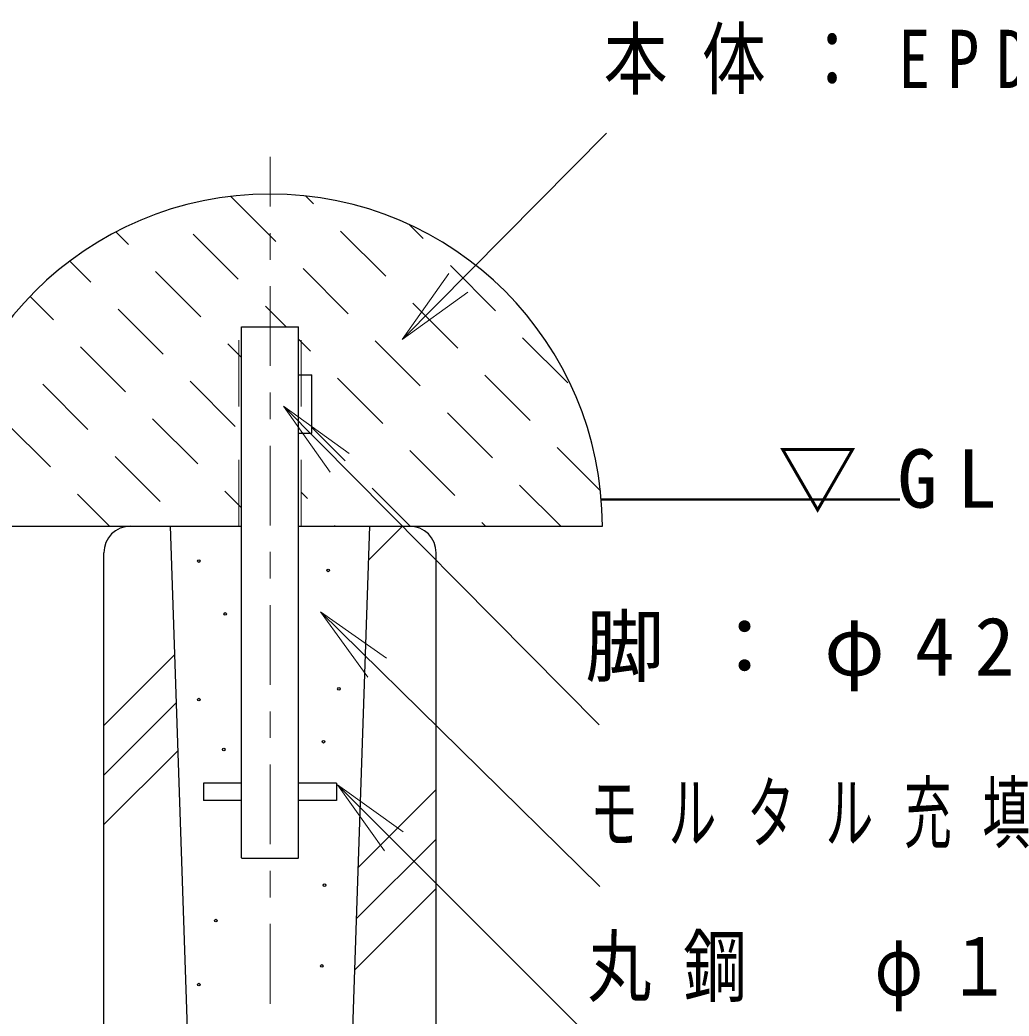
# Model space of a CAD drawing. Units: millimetres on the paper. Extents: x -805 to -334, y -297 to 267.
# Drawn here: x -489.9 to -452.69, y -210.73 to -173.25 of the extents above; entities that cross this region are included whole.
import ezdxf

# ---------------------------------------------------------------- set-up
doc = ezdxf.new("R2010")
doc.units = ezdxf.units.MM
doc.linetypes.add('USER1', pattern=[4.5, 2.5, -2])
doc.linetypes.add('USER2', pattern=[6, 3, -1, 1, -1])
doc.layers.add('1_20', color=7, linetype='Continuous', lineweight=13)
doc.styles.add('ＭＳ ゴシック', font='')
doc.styles.get('ＭＳ ゴシック').set_extended_font_data('MS Gothic')

# ---------------------------------------------------------------- blocks, each defined once
blk = doc.blocks.new('open_arrow')
at = {"color": 0, "linetype": 'Continuous', "lineweight": -2}
blk.add_lwpolyline([(7.5, 1.25), (0, 0), (7.5, -1.25)], dxfattribs=at)

msp = doc.modelspace()

# ---------------------------------------------------------------- linework, layer by layer
at = {"layer": '1_20'}
for p, q in [((-475.515, -185.269), (-467.828, -177.507)), ((-480.267, -181.585), (-481.964, -179.888)), ((-478.853, -180.171), (-479.155, -179.868)), ((-474.723, -181.472), (-475.244, -180.951)), ((-485.81, -181.698), (-486.286, -181.222)), ((-481.681, -182.999), (-483.378, -181.302)), ((-476.137, -182.886), (-477.834, -181.189)), ((-487.225, -183.112), (-488.018, -182.319)), ((-472.008, -184.187), (-473.705, -182.49)), ((-483.095, -184.413), (-484.792, -182.716)), ((-477.551, -184.3), (-479.248, -182.603)), ((-488.639, -184.527), (-489.516, -183.65)), ((-479.883, -184.797), (-480.663, -184.017)), ((-473.422, -185.601), (-475.119, -183.904)), ((-484.509, -185.828), (-486.206, -184.131)), ((-485.924, -187.242), (-487.621, -185.545)), ((-481.557, -185.952), (-482.077, -185.432)), ((-478.966, -185.714), (-479.422, -185.258)), ((-474.836, -187.016), (-476.533, -185.318)), ((-469.292, -186.902), (-470.989, -185.205)), ((-470.707, -188.317), (-472.404, -186.62)), ((-487.338, -188.656), (-489.035, -186.959)), ((-481.794, -188.543), (-483.491, -186.846)), ((-476.25, -188.43), (-477.947, -186.733)), ((-479.983, -187.786), (-468.111, -199.768)), ((-472.121, -189.731), (-473.818, -188.034)), ((-488.752, -190.07), (-490.449, -188.373)), ((-483.208, -189.957), (-484.905, -188.26)), ((-477.665, -189.844), (-478.922, -188.587)), ((-484.623, -191.371), (-486.32, -189.674)), ((-473.535, -191.145), (-475.232, -189.448)), ((-468.061, -190.962), (-469.688, -189.335)), ((-469.555, -192.297), (-471.103, -190.749)), ((-486.525, -192.297), (-487.734, -191.088)), ((-481.557, -191.608), (-482.19, -190.975)), ((-479.079, -191.258), (-479.319, -191.018)), ((-475.212, -192.297), (-476.646, -190.862)), ((-478.04, -192.297), (-478.061, -192.276)), ((-476.782, -193.571), (-475.507, -192.297)), ((-472.383, -192.297), (-472.517, -192.163)), ((-478.594, -195.524), (-468.087, -205.853)), ((-486.739, -199.802), (-484.078, -197.141)), ((-486.739, -201.666), (-484.018, -198.945)), ((-486.739, -203.529), (-483.958, -200.748)), ((-477.95, -202.034), (-468.175, -211.811)), ((-477.167, -205.136), (-474.239, -202.208)), ((-477.232, -207.064), (-474.239, -204.072)), ((-477.296, -208.991), (-474.239, -205.935))]:
    msp.add_line(p, q, dxfattribs=at)
at = {"layer": '1_20', "linetype": 'USER2'}
msp.add_line((-480.489, -222.268), (-480.489, -178.393), dxfattribs=at)
at = {"layer": '1_20', "linetype": 'USER1'}
for p, q in [((-481.659, -192.297), (-481.659, -184.797)), ((-479.319, -192.297), (-479.319, -184.797))]:
    msp.add_line(p, q, dxfattribs=at)
at = {"layer": '1_20', "lineweight": 25}
for p, q in [((-481.557, -184.797), (-479.422, -184.797)), ((-481.557, -204.774), (-481.557, -184.797)), ((-479.422, -204.774), (-479.422, -184.797)), ((-479.422, -186.597), (-478.922, -186.597)), ((-478.922, -188.797), (-478.922, -186.597)), ((-479.422, -188.797), (-478.922, -188.797)), ((-492.989, -192.297), (-481.557, -192.297)), ((-485.739, -192.297), (-484.239, -192.297)), ((-484.239, -192.297), (-483.488, -214.897)), ((-479.422, -192.297), (-467.989, -192.297)), ((-477.489, -214.797), (-476.739, -192.297)), ((-476.739, -192.297), (-475.239, -192.297)), ((-486.739, -214.797), (-486.739, -193.297)), ((-474.239, -214.797), (-474.239, -193.297)), ((-482.989, -201.972), (-482.989, -202.622)), ((-481.557, -201.972), (-482.989, -201.972)), ((-477.989, -201.972), (-479.422, -201.972)), ((-477.989, -201.972), (-477.989, -202.622)), ((-481.557, -202.622), (-482.989, -202.622)), ((-477.989, -202.622), (-479.422, -202.622)), ((-481.557, -204.797), (-479.422, -204.797))]:
    msp.add_line(p, q, dxfattribs=at)
at = {"layer": '1_20', "lineweight": 50}
msp.add_line((-468.029, -191.297), (-456.804, -191.297), dxfattribs=at)
at = {"layer": '1_20', "lineweight": 25}
for centre in [(-483.17, -193.608), (-478.305, -193.96), (-482.174, -195.601), (-477.895, -198.415), (-483.17, -198.825), (-478.481, -200.407), (-482.232, -200.701), (-478.436, -205.81), (-482.526, -207.143), (-478.54, -208.848), (-483.17, -209.551)]:
    msp.add_circle(centre, 0.05, dxfattribs=at)
for centre, radius, start, end in [((-480.489, -192.297), 12.5, 0, 180), ((-485.739, -193.297), 1, 90, 180), ((-475.239, -193.297), 1, 0, 90)]:
    msp.add_arc(centre, radius, start, end, dxfattribs=at)

# ---------------------------------------------------------------- block references
at = {"layer": '1_20', "xscale": 0.4, "yscale": 0.4}
for p, rotation in [((-475.515, -185.269), 45.3), ((-479.983, -187.786), 314.7), ((-478.594, -195.524), 315.5), ((-477.95, -202.034), 315)]:
    msp.add_blockref('open_arrow', p, dxfattribs=dict(at, rotation=rotation))

# ---------------------------------------------------------------- texts
at = {"layer": '1_20', "char_height": 2.199, "style": 'ＭＳ ゴシック'}
for s, insert, attachment_point in [('\\T1.54;\\W0.8;本体：EPDM（ゴム）', (-467.938, -174.857), 4), ('\\T1.5;▽GL', (-461.391, -191.797), 7), ('\\T1.5;脚：φ42.7×3.5', (-468.64, -197.118), 4), ('\\T1.64;\\W0.6;モルタル充填', (-468.451, -203.203), 4), ('\\T1.5;\\W0.8;丸鋼\u3000φ１３×100L', (-468.544, -209.161), 4)]:
    msp.add_mtext(s, dxfattribs=dict(at, insert=insert, attachment_point=attachment_point))

doc.saveas('drawing.dxf')
